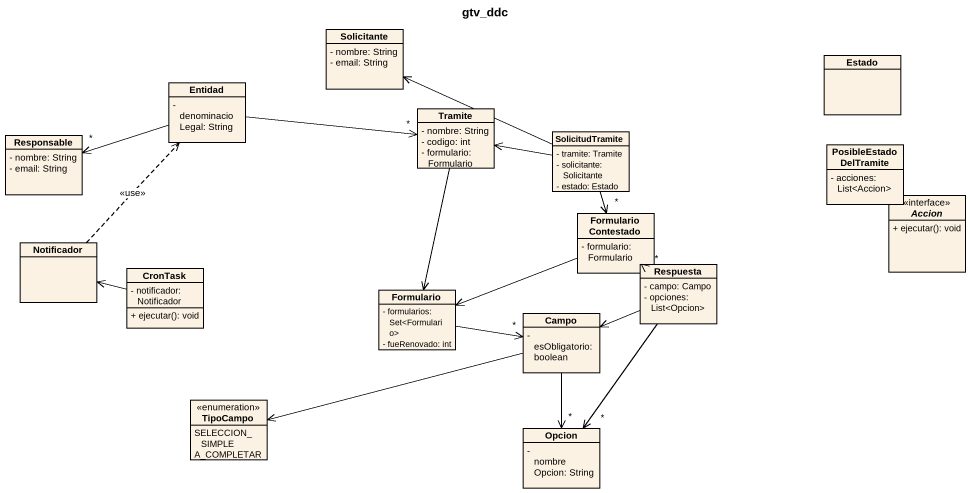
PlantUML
@startuml
title gtv_ddc
hide circle
hide empty members
skinparam classAttributeIconSize 0
class Solicitante {
  - nombre: String
  - email: String
}
class Estado
class Entidad {
  - denominacioLegal: String
}
class Tramite {
  - nombre: String
  - codigo: int
  - formulario: Formulario
}
class Responsable {
  - nombre: String
  - email: String
}
class SolicitudTramite {
  - tramite: Tramite
  - solicitante: Solicitante
  - estado: Estado
}
class PosibleEstadoDelTramite {
  - acciones: List<Accion>
}
interface Accion <<interface>> {
  + ejecutar(): void
}
class FormularioContestado {
  - formulario: Formulario
}
class Notificador
class CronTask {
  - notificador: Notificador
  + ejecutar(): void
}
class Respuesta {
  - campo: Campo
  - opciones: List<Opcion>
}
class Formulario {
  - formularios: Set<Formulario>
  - fueRenovado: int
}
class Campo {
  - esObligatorio: boolean
}
enum TipoCampo {
  SELECCION_SIMPLE
  A_COMPLETAR
}
class Opcion {
  - nombreOpcion: String
}
Entidad -right-> "*" Tramite
Entidad -left-> "*" Responsable
Tramite --> Formulario
SolicitudTramite -left-> Solicitante
SolicitudTramite -left-> Tramite
SolicitudTramite --> "*" FormularioContestado
FormularioContestado --> "*" Respuesta
FormularioContestado -left-> Formulario
Notificador .up.> Entidad : <<use>>
CronTask -left-> Notificador
Respuesta -left-> Campo
Respuesta --> "*" Opcion
Formulario -right-> "*" Campo
Campo -left-> TipoCampo
Campo --> "*" Opcion
@enduml
